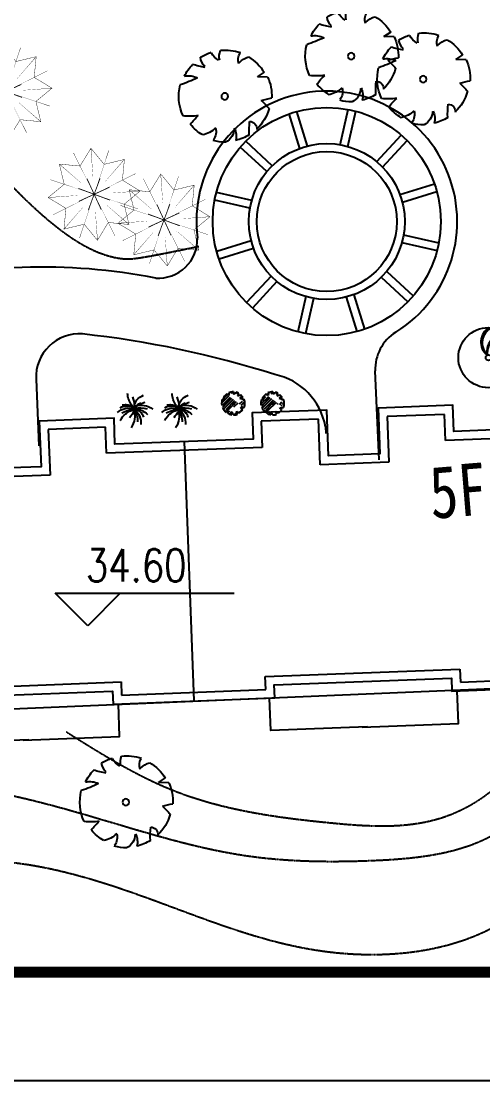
# Model space of a CAD drawing. Extents: x 116619 to 413619, y -387877 to -177877.
# Drawn here: x 243561 to 264797, y -387877 to -339119 of the extents above; entities that cross this region are included whole.
import ezdxf

# ---------------------------------------------------------------- set-up
doc = ezdxf.new("R2010")
doc.units = 0
doc.header["$LTSCALE"] = 35
doc.header["$MEASUREMENT"] = 0
doc.linetypes.add('DASH', pattern=[0.35, 0.25, -0.1])
doc.layers.get('0').update_dxf_attribs({"linetype": 'CONTINUOUS'})
for name, color, linetype in [('BALCONY', 6, 'CONTINUOUS'), ('DX', 32, 'CONTINUOUS'), ('GUAN1', 22, 'CONTINUOUS'), ('JZ1', 7, 'CONTINUOUS'), ('LAYER1', 160, 'CONTINUOUS'), ('LAYER11', 50, 'CONTINUOUS'), ('LAYER4', 41, 'CONTINUOUS'), ('LAYER5', 23, 'CONTINUOUS'), ('LVHUA', 94, 'CONTINUOUS'), ('PUB_TEXT', 7, 'CONTINUOUS'), ('PUB_TITLE', 7, 'CONTINUOUS'), ('ROAD2', 40, 'CONTINUOUS'), ('YJ1', 7, 'CONTINUOUS'), ('建筑标高', 2, 'CONTINUOUS'), ('新路', 21, 'CONTINUOUS'), ('树', 84, 'CONTINUOUS')]:
    doc.layers.add(name, color=color, linetype=linetype)
doc.styles.add('_ST64F', font='', dxfattribs={"width": 0.8})
doc.styles.add('DIM_FONT', font='SIMPLEX.shx', dxfattribs={"width": 0.8})
doc.styles.get('_ST64F').set_extended_font_data('SimSun')

# ---------------------------------------------------------------- blocks, each defined once
blk = doc.blocks.new('U_B19BKZ')
at = {"layer": 'LAYER1', "color": 96}
for points, const_width in [([(-772.4446260187688, -890.3892816192529), (-721.4080333997263, -360.5802924441523), (-1175.801132078006, -83.39946577957016), (-765.0812823691122, 255.1437424701144), (-890.3892816195075, 772.4446260193217), (-360.580292444396, 721.4080334002647), (-83.39946577984665, 1175.801132078574), (255.1437424698815, 765.0812823696469), (772.4446260190598, 890.3892816200532), (721.4080334000028, 360.5802924449526), (1175.801132078297, 83.39946578039962), (765.0812823694105, -255.1437424693286), (890.3892816198058, -772.4446260185068), (360.5802924447053, -721.4080333994643), (83.39946578014496, -1175.801132077759), (-255.1437424695869, -765.0812823688757), (-772.4446260187688, -890.3892816192529)], 10), ([(-181.0865000437298, 394.6924250650336), (1.455191522836685e-10, 3.92901711165905e-10)], 20), ([(151.0421980839528, 407.1371824089292), (1.455191522836685e-10, 3.92901711165905e-10)], 20), ([(-407.1371824083908, 151.0421980841929), (1.455191522836685e-10, 3.92901711165905e-10)], 20), ([(-394.6924250644952, -181.086500043486), (1.455191522836685e-10, 3.92901711165905e-10)], 20), ([(-151.0421980836691, -407.137182408158), (1.455191522836685e-10, 3.92901711165905e-10)], 20), ([(394.6924250647862, 181.0865000442718), (1.455191522836685e-10, 3.92901711165905e-10)], 20), ([(407.1371824086818, -151.0421980834071), (1.455191522836685e-10, 3.92901711165905e-10)], 20), ([(181.0865000440208, -394.6924250642478), (1.455191522836685e-10, 3.92901711165905e-10)], 20)]:
    blk.add_lwpolyline(points, dxfattribs=dict(at, const_width=const_width))
for points in [[(-30.72423353833801, 433.1633091287367, 3.683984453754672, 10, 0), (-83.39946577984665, 1175.801132078574, 10, 10, 0)], [(1.600710675120354e-10, 4.074536263942719e-10, 0, 10, 0), (372.9085535460763, 1118.214194053115, 10, 10, 0)], [(1.527951098978519e-10, 4.220055416226387e-10, 0, 10, 0), (-527.0106724587968, 1054.383006408927, 10, 10, 0)], [(284.5673993641758, 328.0180271280842, 3.683984453754907, 10, 0), (772.4446260190598, 890.3892816200532, 10, 10, 0)], [(-328.0180271275312, 284.5673993644305, 3.683984453754849, 10, 0), (-890.3892816195075, 772.4446260193217, 10, 10, 0)], [(1.382431946694851e-10, 4.074536263942719e-10, 0, 10, 0), (-1118.214194052569, 372.9085535463091, 10, 10, 0)], [(1.600710675120354e-10, 4.074536263942719e-10, 0, 10, 0), (1054.383006408665, 527.0106724593497, 10, 10, 0)], [(1.309672370553017e-10, 4.074536263942719e-10, 0, 10, 0), (-1054.38300640836, -527.0106724585348, 10, 10, 0)], [(1.309672370553017e-10, 3.92901711165905e-10, 0, 9.999999999999998, 0), (-372.9085535457707, -1118.214194052314, 9.999999999999998, 9.999999999999998, 0)], [(1.527951098978519e-10, 3.92901711165905e-10, 0, 10, 0), (1118.21419405286, -372.9085535455233, 10, 10, 0)], [(1.527951098978519e-10, 3.92901711165905e-10, 0, 10, 0), (527.0106724590951, -1054.383006408098, 10, 10, 0)], [(433.1633091284966, 30.72423353888735, 3.683984453754978, 10, 0), (1175.801132078297, 83.39946578039962, 10, 10, 0)], [(-433.1633091282056, -30.72423353805789, 3.683984453754978, 10, 0), (-1175.801132078006, -83.39946577957016, 10, 10, 0)], [(-284.5673993638957, -328.0180271272984, 3.68398445375506, 10, 0), (-772.4446260187688, -890.3892816192529, 10, 10, 0)], [(30.72423353863633, -433.1633091279509, 3.683984453754921, 10, 0), (83.39946578014496, -1175.801132077759, 10, 10, 0)], [(328.0180271278441, -284.5673993636301, 3.683984453755023, 10, 0), (890.3892816198058, -772.4446260185068, 10, 10, 0)]]:
    blk.add_lwpolyline(points, format="xyseb", dxfattribs=at)
at = {"flags": 9}
for tag in ['YSIZE', 'XSIZE']:
    blk.add_attdef(tag, (0, 0), '', height=0.5, dxfattribs=at)
blk = doc.blocks.new('A$C225B288B')
at = {"layer": 'LAYER1', "xscale": 0.0018, "yscale": 0.0018, "zscale": 0.0018}
blk.add_blockref('U_B19BKZ', (2.13191879975966, 2.131932793479791), dxfattribs=at)
blk = doc.blocks.new('M_F13')
for p, q in [((-515.1862775585669, 179.497036884386), (-397.3273588397005, 192.8007087845654)), ((-484.1707726325494, 239.3635604351966), (-484.1707726325494, 239.3635604351966)), ((-397.3273588397005, 192.8007087845654), (-484.1707726325494, 239.3635604351966))]:
    blk.add_line(p, q)
blk.add_circle((-3.124356323995016, 3.122764844410995), 38.19129419894237)
for centre, radius, start, end in [((-8.366491272492567, 3.426213290907981), 532.1830287655648, 89.33214789761615, 114.3856376375889), ((-174.7510699382728, 449.0992219469845), 193.0394698033984, 352.0774890396579, 26.61284375673618), ((-84.56230609322301, 589.4586796650692), 201.8433641199807, 304.1868289016925, 338.5411029521464), ((-8.366491272492567, 3.426213290907981), 530.635912621629, 62.87665481919286, 77.70213155929174), ((-8.366491272492567, 3.426213290907981), 526.717709094641, 126.0750832653475, 153.6245397522663), ((-355.5003343913286, 207.8080208276788), 224.403476599897, 48.5203254456983, 80.51513420599325), ((-325.4140871285308, 399.2104523212729), 130.0053747879539, 343.6554930631364, 39.75999905221702), ((79.86628706235024, 476.3367862375235), 153.6894522377071, 315.8453936709736, 359.7650517005484), ((-244.3907489811299, 1929.23720569768), 1632.167053856146, 285.4397484795938, 290.7099380494143), ((-8.366491272492567, 3.426213290907981), 523.3081512775127, 31.40983736236552, 49.47524964655826), ((411.9486994804647, 44.08673669176824), 233.5512010930507, 83.53226198880667, 121.6543979234022), ((-8.366491272492567, 3.426213290907981), 536.5325998408181, 160.8426086360242, 187.2750049578882), ((958.8282334270953, 2090.854452699206), 1965.482605593802, 250.0864889084941, 256.3451059776773), ((-8.366491272492567, 3.426213290907981), 533.5852264281983, 340.3307323359838, 19.42996586111129), ((-610.1709703373417, -941.8811506774291), 880.120823157168, 77.37282204331454, 85.464893159638), ((-4.509560895889081, -499.5216754744943), 586.7160784787773, 134.7781732768324, 147.3314664882382), ((-8.366491272492567, 3.426213290907981), 524.2458075739542, 200.8102967799917, 231.4391627845076), ((357.6164668545061, 465.0542429203251), 655.5885988104213, 266.7454952844627, 282.0146256256703), ((-0.1343107446045906, -630.5382491610344), 545.230109940777, 39.65358745448385, 53.99299145650343), ((-250.9462972172714, -395.6289919717128), 87.2136964104515, 97.74104035208522, 188.8107453020594), ((-1350.450460115571, -519.14793294827), 1107.830682670651, 2.946463605808077, 10.92381386573493), ((295.5747862085336, -375.7284358642501), 163.4501424661077, 170.6313753688686, 220.6278158106918), ((325.3933213488563, -117.6562043841968), 300.1513038858919, 230.4582328344403, 263.1092801234542), ((-8.366491272492567, 3.426213290907981), 514.0723757636953, 305.3940385052633, 326.2463764496025), ((-8.366491272492567, 3.426213290907981), 521.8934893924253, 243.1498330697507, 261.8356210533511), ((124.9841737184488, -442.2467953651558), 220.2945284226358, 160.600850515773, 199.3991494842191), ((100.2743666530096, -356.5412966543881), 177.912621491226, 186.1911535261988, 248.4951689965226), ((-8.366491272492567, 3.426213290907981), 527.2859582375127, 274.7236248562025, 290.327701486811)]:
    blk.add_arc(centre, radius, start, end)
at = {"width": 0.8, "flags": 9}
for tag, p in [('XSIZE', (-62.48718857030872, 12.49105406600211)), ('YSIZE', (9.373079929115192, 6.245527033001053))]:
    blk.add_attdef(tag, p, '', height=0.2, dxfattribs=at)
blk = doc.blocks.new('M_F19')
at = {"const_width": 29.997}
for points in [[(-446.0820038316924, 82.30226051427235, 1), (-416.0790038316882, 82.30226051427235, 1)], [(-191.8093345468515, 156.4668311215355, 1), (-161.8063345468472, 156.4668311215355, 1)], [(-123.0610951829804, 98.83118613411352, 1), (-93.05809518297974, 98.83118613411352, 1)], [(-61.25954202660796, -8.391235712817434, 1), (-31.25654202661462, -8.391235712817434, 1)], [(-33.71233810031845, 49.24440927460455, 1), (-3.709338100325112, 49.24440927460455, 1)], [(-19.93873613717733, 16.33028782293695, 1), (10.06426386282692, 16.33028782293695, 1)], [(14.31561309290555, -0.1986377968969464, 1), (44.31861309290616, -0.1986377968969464, 1)], [(268.7080528295992, 189.5246823612033, 1), (298.7110528295925, 189.5246823612033, 1)], [(461.0593985062042, 8.137689907016465, 1), (491.0623985062048, 8.137689907016465, 1)], [(-281.1580916295134, -156.8641067153294, 1), (-251.1550916295128, -156.8641067153294, 1)], [(-205.5829365099999, -313.5295756337619, 1), (-175.5799365099992, -313.5295756337619, 1)], [(-95.63366170854351, -173.3930323351706, 1), (-65.63066170855018, -173.3930323351706, 1)], [(-13.11182038153493, -33.11275924857182, 1), (16.89117961846932, -33.11275924857182, 1)], [(7.488697337259509, -173.3930323351706, 1), (37.49169733725284, -173.3930323351706, 1)], [(289.3085705483827, -148.6715087994162, 1), (319.311570548387, -148.6715087994162, 1)], [(55.63641898233618, -486.7239701720391, 1), (85.63941898234043, -486.7239701720391, 1)]]:
    blk.add_lwpolyline(points, format="xyb", close=True, dxfattribs=at)
for centre, radius, start, end in [((-482.9476049698787, -9.366995773521921), 481.590292170942, 6.990448297876262, 78.02836256322455), ((1198.922633930124, 96.34765904088272), 1224.727740074601, 163.8561215232247, 179.1105149163876), ((-364.0624273419307, 515.2882468599455), 548.1530888286114, 342.9456350568751, 6.481377850901596), ((-184.6246790750956, -610.5179731575663), 732.1080079143107, 78.55155098013316, 130.9815348713877), ((-55.34489215565918, -1222.577526333058), 1255.971122874843, 88.32856473930403, 108.7290030802688), ((104.3438884092575, -701.2951203766679), 728.2267695975378, 103.045235373428, 139.776625494149), ((-479.6631429767804, -437.3135074485181), 647.0761581219064, 48.75809887789755, 83.86240095366526), ((154.9695312472904, -426.2726432152922), 475.875404494438, 114.0955767610405, 166.2953379553469), ((-315.4999156218582, -111.3503274217328), 315.4465604040754, 28.89011928670217, 78.45792187995568), ((-1741.271413846636, 1043.621006615649), 2025.93579038022, 328.9872775939272, 340.3610108459401), ((298.1803219250505, -285.4993274423141), 422.0224543355716, 62.9908582621707, 135.9101719540797), ((256.6452040341828, -536.2419319682922), 586.1115378131698, 53.32312996791644, 115.7632577042061), ((365.5584485565705, -390.9622622612733), 581.995294796342, 85.87406080653938, 126.9558399417119), ((450.0667731131434, -463.4394365845765), 649.3232523907575, 134.4860623050567, 189.3762174920274), ((778.5288632172087, -372.2509250680741), 863.8362127019741, 155.0887597473385, 185.9637238118709), ((-86.60310277417375, -1604.443387119136), 1605.401999270764, 70.52489667841802, 87.82436815328639), ((805.4092372159939, -148.5996439054143), 812.9823453502462, 171.2495824831473, 218.2332804430338), ((-3287.951766343682, -3108.005333478603), 4475.046511780242, 39.0487703031419, 42.67989976416857), ((-82.58800080557194, -736.4260957738588), 718.2576203812787, 31.31504884319343, 82.13779409021814)]:
    blk.add_arc(centre, radius, start, end)
at = {"width": 0.8, "flags": 9}
for tag in ['YSIZE', 'XSIZE']:
    blk.add_attdef(tag, (0, 0), '', height=0.5, dxfattribs=at)
blk = doc.blocks.new('ZIWEI')
h = blk.add_hatch()
h.set_pattern_fill('ANSI31', color=256, scale=700, style=0)
h.set_pattern_definition([(45, (-14305.15479666414, -15521.72558498852), (-61.8718433538229, 61.87184335382291), [])])
edge = h.paths.add_edge_path(flags=16)
edge.add_arc((-3.124356323995016, 3.122764844410995), 38.19129419894237, 0, 360)
edge = h.paths.add_edge_path()
edge.add_line((-515.1862775585669, 179.497036884386), (-397.3273588397005, 192.8007087845654))
edge.add_line((-397.3273588397005, 192.8007087845654), (-484.1707726325494, 239.3635604351966))
edge.add_arc((-355.5003343913286, 207.8080208276788), 224.403476599897, 48.5203254456983, 80.51513420599325)
edge.add_arc((-325.4140871285308, 399.2104523212729), 130.0053747879539, 343.6554930631364, 399.759999052217)
edge.add_arc((-174.7510699382728, 449.0992219469845), 193.0394698033984, 352.0774890396579, 386.6128437567361)
edge.add_arc((-84.56230609322301, 589.4586796650692), 201.8433641199807, 304.1868289016925, 338.5411029521464)
edge.add_arc((79.86628706235024, 476.3367862375235), 153.6894522377071, 315.8453936709736, 359.7650517005484)
edge.add_arc((-244.3907489811299, 1929.23720569768), 1632.167053856146, 285.4397484795938, 290.7099380494143)
edge.add_arc((411.9486994804647, 44.08673669176824), 233.5512010930507, 83.53226198880667, 121.6543979234022)
edge.add_arc((-4.509560895889081, -499.5216754744943), 586.7160784787773, 134.7781732768324, 147.3314664882382)
edge.add_arc((-250.9462972172714, -395.6289919717128), 87.2136964104515, 97.74104035208522, 188.8107453020594)
edge.add_arc((-1350.450460115571, -519.14793294827), 1107.830682670651, 2.946463605808077, 10.92381386573493)
edge.add_arc((124.9841737184488, -442.2467953651558), 220.2945284226358, 160.600850515773, 199.3991494842191)
edge.add_arc((100.2743666530096, -356.5412966543881), 177.912621491226, 186.1911535261988, 248.4951689965226)
edge.add_arc((295.5747862085336, -375.7284358642501), 163.4501424661077, 170.6313753688686, 220.6278158106918)
edge.add_arc((325.3933213488563, -117.6562043841968), 300.1513038858919, 230.4582328344403, 263.1092801234542)
edge.add_arc((-0.1343107446045906, -630.5382491610344), 545.230109940777, 39.65358745448385, 53.99299145650343)
edge.add_arc((357.6164668545061, 465.0542429203251), 655.5885988104213, 266.7454952844627, 282.0146256256703)
edge.add_arc((-8.366491272492567, 3.426213290907981), 526.717709094641, 126.0750832653475, 153.6245397522663)
edge.add_arc((-8.366491272492567, 3.426213290907981), 532.1830287655648, 89.33214789761615, 114.3856376375889)
edge.add_arc((-8.366491272492567, 3.426213290907981), 530.635912621629, 62.87665481919286, 77.70213155929174)
edge.add_arc((-8.366491272492567, 3.426213290907981), 523.3081512775127, 31.40983736236552, 49.47524964655826)
edge.add_arc((-8.366491272492567, 3.426213290907981), 533.5852264281983, 340.3307323359838, 379.4299658611113)
edge.add_arc((-8.366491272492567, 3.426213290907981), 514.0723757636953, 305.3940385052633, 326.2463764496025)
edge.add_arc((-8.366491272492567, 3.426213290907981), 527.2859582375127, 274.7236248562025, 290.327701486811)
edge.add_arc((-8.366491272492567, 3.426213290907981), 521.8934893924253, 243.1498330697507, 261.8356210533511)
edge.add_arc((-8.366491272492567, 3.426213290907981), 524.2458075739542, 200.8102967799917, 231.4391627845076)
edge.add_arc((-8.366491272492567, 3.426213290907981), 536.5325998408181, 160.8426086360242, 187.2750049578882)
edge.add_arc((-610.1709703373417, -941.8811506774291), 880.120823157168, 77.37282204331454, 85.464893159638)
edge.add_arc((958.8282334270953, 2090.854452699206), 1965.482605593802, 250.0864889084941, 256.3451059776773)
for p, q in [((-515.1862775585669, 179.497036884386), (-397.3273588397005, 192.8007087845654)), ((-484.1707726325494, 239.3635604351966), (-484.1707726325494, 239.3635604351966)), ((-397.3273588397005, 192.8007087845654), (-484.1707726325494, 239.3635604351966))]:
    blk.add_line(p, q)
blk.add_circle((-3.124356323995016, 3.122764844410995), 38.19129419894237)
for centre, radius, start, end in [((-8.366491272492567, 3.426213290907981), 532.1830287655648, 89.33214789761615, 114.3856376375889), ((-174.7510699382728, 449.0992219469845), 193.0394698033984, 352.0774890396579, 26.61284375673618), ((-84.56230609322301, 589.4586796650692), 201.8433641199807, 304.1868289016925, 338.5411029521464), ((-8.366491272492567, 3.426213290907981), 530.635912621629, 62.87665481919286, 77.70213155929174), ((-8.366491272492567, 3.426213290907981), 536.5325998408181, 160.8426086360242, 187.2750049578882), ((-8.366491272492567, 3.426213290907981), 526.717709094641, 126.0750832653475, 153.6245397522663), ((-355.5003343913286, 207.8080208276788), 224.403476599897, 48.5203254456983, 80.51513420599325), ((-325.4140871285308, 399.2104523212729), 130.0053747879539, 343.6554930631364, 39.75999905221702), ((79.86628706235024, 476.3367862375235), 153.6894522377071, 315.8453936709736, 359.7650517005484), ((-244.3907489811299, 1929.23720569768), 1632.167053856146, 285.4397484795938, 290.7099380494143), ((411.9486994804647, 44.08673669176824), 233.5512010930507, 83.53226198880667, 121.6543979234022), ((958.8282334270953, 2090.854452699206), 1965.482605593802, 250.0864889084941, 256.3451059776773), ((-8.366491272492567, 3.426213290907981), 523.3081512775127, 31.40983736236552, 49.47524964655826), ((-8.366491272492567, 3.426213290907981), 533.5852264281983, 340.3307323359838, 19.42996586111129), ((-610.1709703373417, -941.8811506774291), 880.120823157168, 77.37282204331454, 85.464893159638), ((-4.509560895889081, -499.5216754744943), 586.7160784787773, 134.7781732768324, 147.3314664882382), ((-8.366491272492567, 3.426213290907981), 524.2458075739542, 200.8102967799917, 231.4391627845076), ((-250.9462972172714, -395.6289919717128), 87.2136964104515, 97.74104035208522, 188.8107453020594), ((-1350.450460115571, -519.14793294827), 1107.830682670651, 2.946463605808077, 10.92381386573493), ((-8.366491272492567, 3.426213290907981), 521.8934893924253, 243.1498330697507, 261.8356210533511), ((124.9841737184488, -442.2467953651558), 220.2945284226358, 160.600850515773, 199.3991494842191), ((100.2743666530096, -356.5412966543881), 177.912621491226, 186.1911535261988, 248.4951689965226), ((295.5747862085336, -375.7284358642501), 163.4501424661077, 170.6313753688686, 220.6278158106918), ((325.3933213488563, -117.6562043841968), 300.1513038858919, 230.4582328344403, 263.1092801234542), ((-8.366491272492567, 3.426213290907981), 514.0723757636953, 305.3940385052633, 326.2463764496025), ((357.6164668545061, 465.0542429203251), 655.5885988104213, 266.7454952844627, 282.0146256256703), ((-0.1343107446045906, -630.5382491610344), 545.230109940777, 39.65358745448385, 53.99299145650343), ((-8.366491272492567, 3.426213290907981), 527.2859582375127, 274.7236248562025, 290.327701486811)]:
    blk.add_arc(centre, radius, start, end)
blk = doc.blocks.new('A$C279C5B78')
at = {"layer": 'LVHUA', "xscale": 0.002507716049382716, "yscale": 0.002507716049382716, "zscale": 0.002507716049382716, "rotation": 0.08819500577114782}
blk.add_blockref('ZIWEI', (1.364007605556253, 1.309058238708531), dxfattribs=at)
blk = doc.blocks.new('U_B7ENH')
for radius in [1500, 137.499627233306]:
    blk.add_circle((0, 0), radius)
for centre, radius, start, end in [((447.2719736177314, 779.4948573568763), 826.1195642789266, 119.373353582441, 232.2456101213852), ((487.7636441149516, 757.096651881544), 834.4566440402853, 117.6013562728068, 229.1042179160959), ((544.6233809912264, 728.9224824745215), 852.6005496197787, 116.618063149671, 224.9727659142338), ((746.2906156206955, 312.6539231977549), 826.1195642789266, 70.15153792255175, 193.0347361383394), ((763.5049388050429, 269.7013672147223), 834.4566440402853, 67.81089831763747, 189.8933439330501), ((789.7502133433991, 211.9259480139845), 852.6005496197787, 67.22839121263785, 185.761891931188)]:
    blk.add_arc(centre, radius, start, end)
at = {"style": 'DIM_FONT', "width": 0.8, "flags": 9}
for tag in ['YSIZE', 'XSIZE']:
    blk.add_attdef(tag, (0, 0), '', height=0.5, dxfattribs=at)
blk = doc.blocks.new('U_B7RQU')
blk.add_blockref('U_B7ENH', (0, 0))
at = {"width": 0.8, "flags": 9}
for tag in ['YSIZE', 'XSIZE']:
    blk.add_attdef(tag, (0, 0), '', height=0.5, dxfattribs=at)
blk = doc.blocks.new('U_B7ZVJ')
blk.add_blockref('U_B7RQU', (0, 0))
at = {"flags": 9}
for tag in ['YSIZE', 'XSIZE']:
    blk.add_attdef(tag, (0, 0), '', height=0.5, dxfattribs=at)
blk = doc.blocks.new('A$C141A55DA')
at = {"layer": 'GUAN1', "xscale": 0.0009225216, "yscale": 0.0009225216, "zscale": 0.0009225216}
blk.add_blockref('U_B7ZVJ', (1.383772276687523, 1.383787750302872), dxfattribs=at)

msp = doc.modelspace()

# ---------------------------------------------------------------- linework, layer by layer
for p, q in [((263035.1420792118, -357210.1693328824), (260397.0533839539, -357310.6085476037)), ((260397.0533839539, -357310.6085476037), (260476.9482138231, -359409.0881915744)), ((263080.7962677255, -358409.3005580064), (263035.1420792118, -357210.1693328824)), ((247446.4361525849, -357803.6737835165), (244808.3474572971, -357904.1129982378)), ((247492.0903410986, -359002.8050086405), (247446.4361525849, -357803.6737835165)), ((257239.3411577716, -357430.8312440123), (254601.2524625137, -357531.2704587337)), ((254601.2524625137, -357531.2704587337), (254646.9066509977, -358730.4016838577)), ((257319.2359876707, -359529.3108879831), (257239.3411577716, -357430.8312440123)), ((244808.3474572971, -357904.1129982378), (244888.2422871962, -360002.5926422086)), ((266378.4071368352, -358283.7515395936), (263080.7962677255, -358409.3005580064)), ((254646.9066509977, -358730.4016838577), (247492.0903410986, -359002.8050086405)), ((260476.9482138231, -359409.0881915744), (257319.2359876707, -359529.3108879831)), ((244888.2422871962, -360002.5926422086), (241730.5300610438, -360122.8153386172)), ((254788.0908413306, -369272.662685385), (263741.6039889231, -368931.7780778464)), ((263741.6039889231, -368931.7780778464), (263764.43108318, -369531.3436904158)), ((239199.3849146739, -369866.167136034), (248152.8980622962, -369525.2825284805)), ((248152.8980622962, -369525.2825284805), (248175.7251565531, -370124.84814105)), ((254810.9179355577, -369872.2282979544), (254788.0908413306, -369272.662685385)), ((263764.43108318, -369531.3436904158), (266802.2301868275, -369415.6864128467)), ((248175.7251565531, -370124.84814105), (254810.9179355577, -369872.2282979544))]:
    msp.add_line(p, q)
msp.add_lwpolyline([(239614.3133858815, -370250.6594815608), (247768.4057167545, -369940.2109996881), (247791.2328110114, -370539.7766122576), (255225.8464067951, -370256.7206434961), (255203.0193125382, -369657.1550309267), (263357.1116433814, -369346.706549054), (263379.9387376383, -369946.2721616235), (267217.1586580351, -369800.1787583884), (266762.8994823471, -357868.8230683859), (263465.2886132672, -357994.3720867839), (263419.6344247535, -356795.2408616599), (259982.1249127164, -356926.116202062), (260062.0197426155, -359024.5958460327), (257703.7283332124, -359114.3824167755), (257623.8335033134, -357015.9027728047), (254186.3239912763, -357146.7781131919), (254231.9781797901, -358345.9093383159), (247876.5826866403, -358587.8765374329), (247830.9284981266, -357388.745312294), (244393.4189860895, -357519.6206526961), (244473.3138159886, -359618.1002966668), (242115.0224065855, -359707.8868674096)])
at = {"layer": 'BALCONY'}
for points in [[(259240.047185339, -371604.975852808), (259240.047185339, -371604.975852808), (263676.8327182904, -371436.0553553309), (263619.764982678, -369937.1413239148)], [(243651.3412587121, -372198.480303457), (243651.3412587121, -372198.480303457), (248088.1267916635, -372029.5598059651), (248031.0590560213, -370530.6457745489)], [(259479.8734303489, -371595.8450151142), (259479.8734303489, -371595.8450151142), (255043.0878973976, -371764.7655126061), (254986.0201617554, -370265.85148119)], [(243891.167503722, -372189.3494657483), (243891.167503722, -372189.3494657483), (239454.3819707707, -372358.2699632403), (239397.3142351285, -370859.3559318241)]]:
    msp.add_lwpolyline(points, dxfattribs=at)
at = {"layer": 'DX', "linetype": 'DASH'}
msp.add_open_spline([(217026.6541381013, -337049.1412328705), (229537.8132370953, -341878.0514050648), (231333.3920875862, -347746.2212929558), (233968.4863346852, -342597.1264570188), (237813.9746336248, -342171.4625289086), (241555.5147267487, -344793.2122163028), (244238.5184756499, -348158.3369690534), (247462.0651613474, -350143.2586832531), (248929.7242002618, -350062.6512578651), (251729.8160617892, -349478.6283779349)], degree=3, knots=[17407.09554792882, 17407.09554792882, 17407.09554792882, 17407.09554792882, 25120.98378906302, 28125.55321889526, 31530.30345135237, 35368.1313477622, 41253.63844961551, 44787.65874188137, 45767.05204487902, 45767.05204487902, 45767.05204487902, 45767.05204487902], dxfattribs=at)
for points in [[(245637.5050876793, -371819.9162321836), (250534.4056911487, -374502.9008338265), (257834.6293183919, -376008.1678339075), (263013.0098689403, -375734.1722834669), (266342.8399528991, -373314.3099207226), (268125.7082170229, -365636.2489998657), (270642.194744749, -359613.7597525809)], [(223955.3023526464, -372732.78722018), (225816.3704575989, -376096.2712565921), (228865.5004110038, -376702.8964040931), (235238.6990435831, -374618.6889288574), (244972.3305465803, -375197.6511686947), (253894.8385615647, -377513.4348339885), (259572.777801076, -377745.0110240486), (265945.9764336571, -376123.9559289385), (268379.3843094017, -372418.6933585946), (268878.1775982026, -367895.8103445824), (271708.540982414, -363487.426530689)], [(220309.2862484828, -371715.578903215), (222948.8369900938, -377146.8958662394), (230256.0191971492, -379366.0661191605), (241959.5273726955, -377745.0110240486), (248448.6275119334, -379134.4899290986), (257486.9996218625, -381913.4259745181), (265862.6979463007, -380474.475952927), (268824.5089466572, -377583.7129841484), (270753.1579044517, -373867.002192378), (272641.233852569, -368269.7795609739)]]:
    msp.add_spline(points, degree=3, dxfattribs=at)
at = {"layer": 'JZ1'}
msp.add_line((225353.1694352791, -371503.2197309182), (267753.7005369344, -369718.0590994457), dxfattribs=at)
at = {"layer": 'LAYER4'}
msp.add_line((251054.2804332152, -358466.8929378744), (251508.5396089032, -370398.2486278769), dxfattribs=at)
at = {"layer": 'PUB_TITLE'}
msp.add_lwpolyline([(116619.08357833, -387876.8527306947), (116619.08357833, -177876.8527306947), (413619.08357833, -177876.8527306947), (413619.08357833, -387876.8527306947)], close=True, dxfattribs=at)
at = {"layer": 'PUB_TITLE', "const_width": 500}
msp.add_lwpolyline([(129119.08357833, -382876.8527306947), (408619.08357833, -382876.8527306947), (408619.08357833, -182876.8527306947), (129119.08357833, -182876.8527306947)], close=True, dxfattribs=at)
at = {"layer": 'ROAD2'}
for p, q in [((258230.8624858437, -344803.5086970294), (258597.6419124276, -343179.8902545642)), ((256381.7634441734, -344971.8414937223), (255887.5945238546, -343382.356963234)), ((256732.0716614799, -344862.9310703299), (256237.9027412612, -343273.4465396415)), ((258588.6935129042, -344884.3436123197), (258955.4729395881, -343260.725169729)), ((255113.4837018712, -345772.6981907607), (253890.7785978194, -344643.2486682396)), ((259916.3956284796, -345582.2777396706), (261045.8451507261, -344359.5726357661)), ((260185.8689304958, -345831.1983433623), (261315.3184528914, -344608.4932393341)), ((254864.5630981795, -346042.1714927515), (253641.857994226, -344912.7219704796)), ((260986.7256275579, -347099.478085639), (262576.2101580972, -346605.3091653947)), ((254166.628969439, -347369.8736083269), (252543.0105269719, -347003.0941819413)), ((261095.6360509267, -347449.78630292), (262685.1205816642, -346955.6173827013)), ((254085.7940546452, -347727.7046354875), (252462.1756118799, -347360.9252092001)), ((261155.0584242509, -348948.5771273348), (262778.6768667178, -349315.3565539186)), ((254145.2164279694, -349226.4954599513), (252555.7318975302, -349720.6643803937)), ((254254.1268518348, -349576.8036771323), (252664.6423211464, -350070.9725976494)), ((261074.2235089605, -349306.4081543697), (262697.8419515766, -349673.1875810046)), ((255054.9835492934, -350845.0834193599), (253925.5340267995, -352067.788523388)), ((260127.3687778179, -350903.5835719869), (261350.0738818715, -352033.0330944571)), ((260376.2893815114, -350634.1102699943), (261598.994485465, -351763.5597922171)), ((255324.4568513114, -351094.0040230516), (254195.0073290631, -352316.7091270051)), ((256652.1589668868, -351791.9381503533), (256285.3795402029, -353415.5565930423)), ((257009.9899939473, -351872.7730656928), (256643.2105673125, -353496.3915082089)), ((258508.7808184093, -351813.3506923431), (259002.9497385789, -353402.8352231298)), ((258859.0890357177, -351704.4402689998), (259353.2579559364, -353293.9247995136))]:
    msp.add_line(p, q, dxfattribs=at)
for radius in [5250, 3586.956521738856, 3220.108695802314]:
    msp.add_circle((257620.4262398955, -348338.1408814357), radius, dxfattribs=at)
at = {"layer": '建筑标高'}
for p, q in [((246621.1232985035, -366943.3631040957), (245121.1232985035, -365443.3631040957)), ((245121.1232985035, -365443.3631040957), (248121.1232985035, -365443.3631040957)), ((248121.1232985035, -365443.3631040957), (246621.1232985035, -366943.3631040957)), ((246621.1232985035, -365443.3631040957), (253365.4779825583, -365443.3631040957))]:
    msp.add_line(p, q, dxfattribs=at)
at = {"layer": '新路'}
for p, q in [((260022.080275427, -359302.4542473731), (259850.5337960073, -355213.2171085004)), ((244243.8359700267, -355588.6607455967), (244372.3143100455, -358651.2616302433)), ((257555.9980257717, -357777.6482991512), (257569.3378563832, -358095.6363507056))]:
    msp.add_line(p, q, dxfattribs=at)
for centre, radius, start, end in [((257620.4262398919, -348338.1408814339), 6000.00000000369, 301.9071146884265, 187.2357712731049), ((249878.3033154763, -349150.7978726867), 1790.810862760124, 265.9377809197945, 1.822105910326839), ((244546.8863928341, -377723.6087278991), 27287.43185058509, 79.00455843842431, 104.9264231717357), ((261848.7762517729, -355129.3893805714), 2000, 121.9071146884171, 182.402191209037), ((246242.0784257906, -355504.8330176823), 2000, 86.10850309085689, 182.4021912086227), ((241448.8583042462, -398695.9280841374), 45454.51474288153, 72.35322096972938, 83.7747724365679), ((254625.5963837161, -358294.2561109384), 2975.590263285872, 9.998083587764112, 78.3138392431786)]:
    msp.add_arc(centre, radius, start, end, dxfattribs=at)

# ---------------------------------------------------------------- block references
at = {"layer": 'LAYER11', "extrusion": (0, 0, -1), "xscale": 1.29, "yscale": 1.29, "zscale": -1.29, "rotation": 354.786686086626}
for p in [(-248757.2941212242, -356968.0788975556), (-250803.3541993031, -356968.0788975556)]:
    msp.add_blockref('M_F19', p, dxfattribs=at)
at = {"layer": 'LAYER5', "extrusion": (0, 0, -1), "xscale": 4, "yscale": 4, "zscale": -4, "rotation": 354.786686086626}
for p in [(-258734.8416847457, -340741.0574288233), (-262042.9433258891, -341798.853371235), (-252912.5895199399, -342592.197285533), (-248363.0042560166, -375065.6887250179)]:
    msp.add_blockref('M_F13', p, dxfattribs=at)
at = {"layer": 'YJ1'}
for name, p, xscale, yscale, zscale in [('A$C225B288B', (240729.2639873835, -344485.3039671515), 1000, 1000, 1000), ('A$C225B288B', (244786.8034060306, -349215.5356309512), 1000, 1000, 1000), ('A$C225B288B', (247999.017231054, -350398.0927862749), 1000, 1000, 1000), ('A$C279C5B78', (252782.9589385823, -357236.5692787052), 400, 400, 400), ('A$C279C5B78', (254588.3087629322, -357236.5692787052), 400, 400, 400)]:
    msp.add_blockref(name, p, dxfattribs=dict(at, xscale=xscale, yscale=yscale, zscale=zscale))
at = {"layer": '树', "xscale": 1000, "yscale": 1000, "zscale": 1000}
msp.add_blockref('A$C141A55DA', (263673.6877455628, -355983.5134885843), dxfattribs=at)

# ---------------------------------------------------------------- texts
at = {"layer": 'PUB_TEXT', "style": '_ST64F', "width": 0.8}
msp.add_text('5F', height=2400, rotation=4.715188842184225, dxfattribs=at).set_placement((262447.2074603215, -362020.5270567294))
at = {"layer": '建筑标高', "style": 'DIM_FONT', "width": 0.8}
msp.add_text('34.60', height=1500, dxfattribs=at).set_placement((246538.3094202355, -364907.9249291625))

doc.saveas('drawing.dxf')
